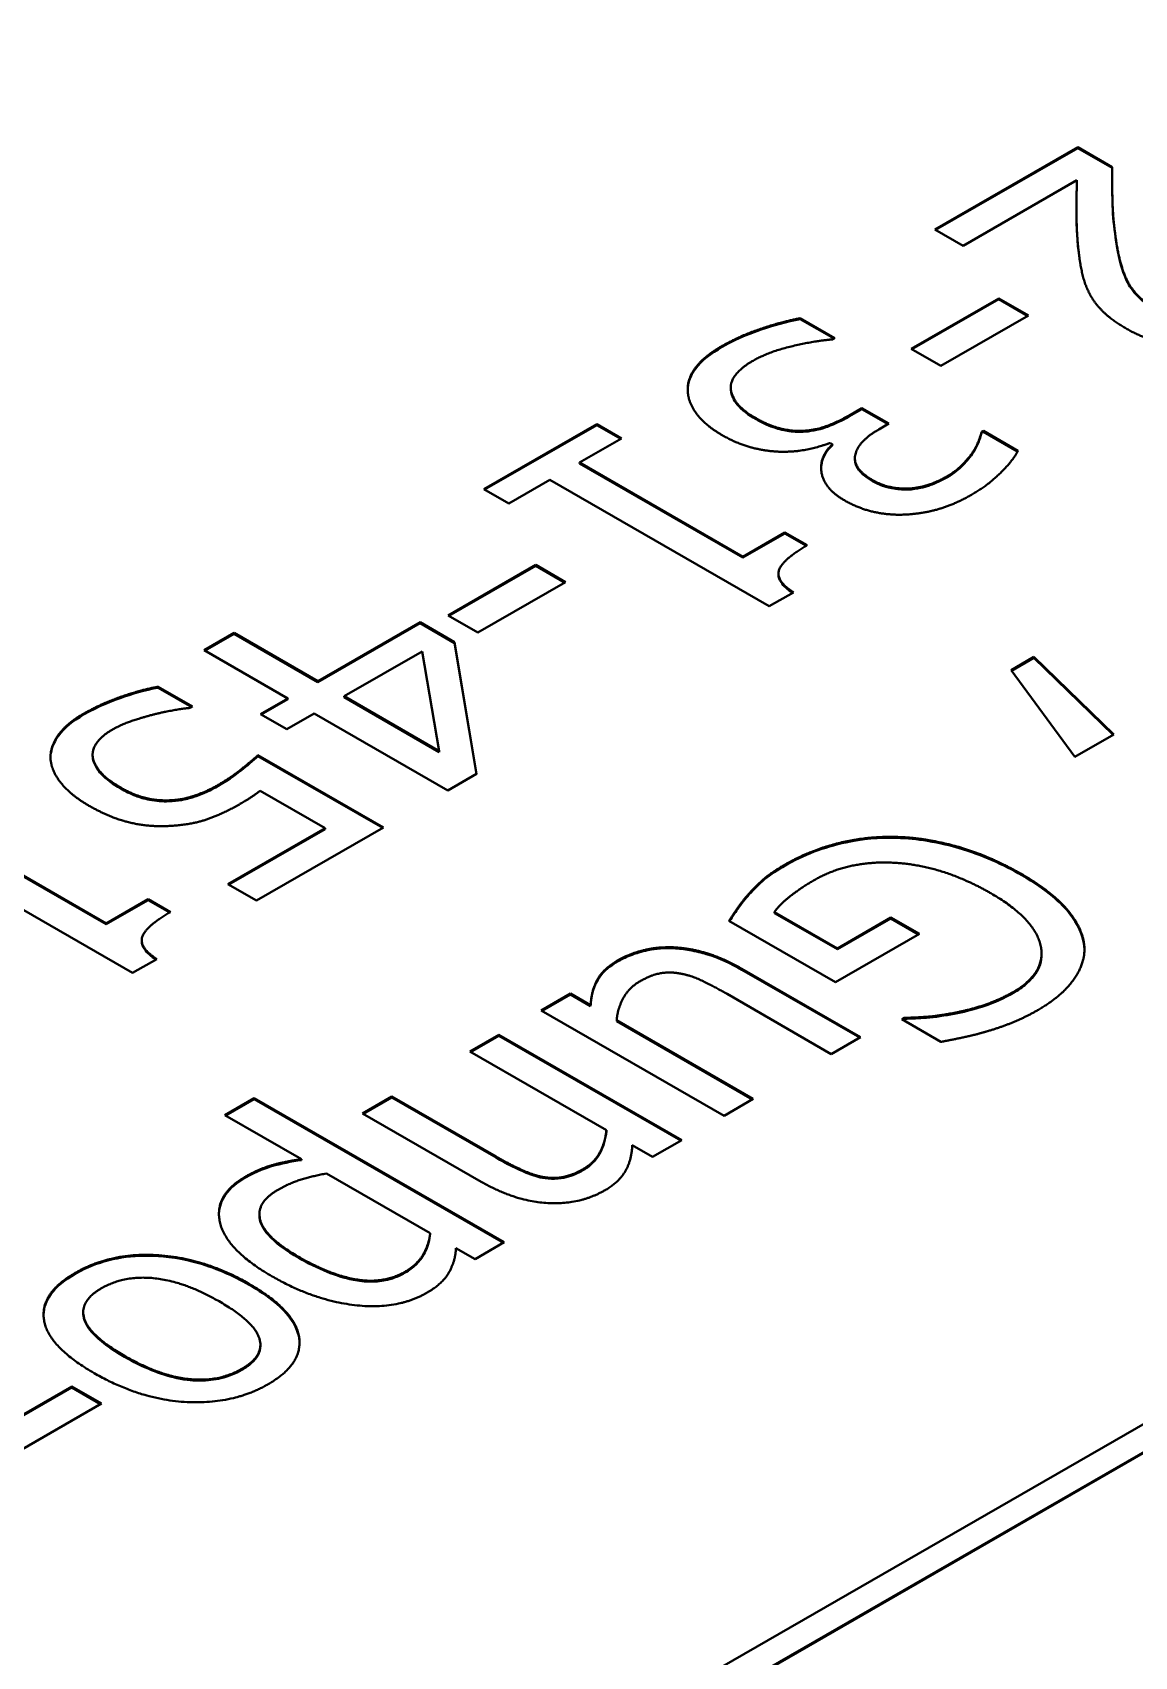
# Model space of a CAD drawing. Header units: millimetres. Extents: x 0 to 1682, y 0 to 1188.
# Drawn here: x 1426.59 to 1430.43, y 1062.04 to 1067.69 of the extents above; entities that cross this region are included whole.
import ezdxf

# ---------------------------------------------------------------- set-up
doc = ezdxf.new("R2010")
doc.units = ezdxf.units.MM
doc.header["$LTSCALE"] = 2
doc.layers.add('가시적인 것(ISO)', color=3, linetype='Continuous', lineweight=40)
doc.layers.add('가시적인 좁은 것(ISO)', color=3, linetype='Continuous', lineweight=35)

msp = doc.modelspace()

# ---------------------------------------------------------------- linework, layer by layer
at = {"layer": '가시적인 것(ISO)'}
for p, q in [((1412.8548, 1052.7074), (1438.8763, 1067.6922)), ((1413.0245, 1052.7074), (1438.8763, 1067.5945)), ((1438.8763, 1067.5912), (1413.0273, 1052.7058)), ((1429.7327, 1067.0063), (1430.2306, 1067.293)), ((1429.7356, 1067.0046), (1430.2306, 1067.2897)), ((1430.2306, 1067.293), (1430.3509, 1067.2237)), ((1430.2306, 1067.2897), (1430.2306, 1067.293)), ((1430.2306, 1067.2897), (1430.3509, 1067.2204)), ((1430.2278, 1067.1781), (1429.8311, 1066.9497)), ((1430.2278, 1067.1749), (1430.2278, 1067.1781)), ((1430.3507, 1067.1801), (1430.3507, 1067.1834)), ((1429.8311, 1066.9497), (1429.7327, 1067.0063)), ((1429.6502, 1066.5905), (1429.9555, 1066.7663)), ((1429.6531, 1066.5889), (1429.9555, 1066.7631)), ((1429.9555, 1066.7663), (1430.0587, 1066.7069)), ((1429.9555, 1066.7631), (1429.9555, 1066.7663)), ((1429.9555, 1066.7631), (1430.0558, 1066.7053)), ((1429.2645, 1066.697), (1429.3848, 1066.6277)), ((1429.2645, 1066.6938), (1429.2645, 1066.697)), ((1429.2645, 1066.6938), (1429.382, 1066.6261)), ((1430.0587, 1066.7069), (1429.7534, 1066.5311)), ((1429.3848, 1066.6277), (1429.3772, 1066.6234)), ((1429.7534, 1066.5311), (1429.6502, 1066.5905)), ((1429.0221, 1066.4528), (1429.0221, 1066.4561)), ((1429.0224, 1066.4467), (1429.0224, 1066.4499)), ((1429.4329, 1066.3577), (1429.479, 1066.3842)), ((1429.4329, 1066.3544), (1429.479, 1066.3809)), ((1429.479, 1066.3842), (1429.5732, 1066.33)), ((1429.479, 1066.3809), (1429.479, 1066.3842)), ((1429.479, 1066.3809), (1429.5704, 1066.3283)), ((1428.1622, 1066.1019), (1428.5555, 1066.3284)), ((1428.165, 1066.1002), (1428.5555, 1066.3251)), ((1428.5555, 1066.3284), (1428.6422, 1066.2785)), ((1428.5555, 1066.3251), (1428.5555, 1066.3284)), ((1428.5555, 1066.3251), (1428.6393, 1066.2768)), ((1429.5732, 1066.33), (1429.5374, 1066.3094)), ((1429.8957, 1066.301), (1429.9019, 1066.3046)), ((1429.8957, 1066.2978), (1429.9019, 1066.3013)), ((1429.8957, 1066.2978), (1429.8957, 1066.301)), ((1429.9019, 1066.3046), (1430.0222, 1066.2353)), ((1429.9019, 1066.3013), (1429.9019, 1066.3046)), ((1429.9019, 1066.3013), (1430.021, 1066.2328)), ((1428.6422, 1066.2785), (1428.4957, 1066.1941)), ((1429.3765, 1066.2579), (1429.3683, 1066.2626)), ((1429.3765, 1066.2546), (1429.3765, 1066.2579)), ((1428.4957, 1066.1941), (1429.0644, 1065.8667)), ((1428.4957, 1066.1909), (1428.4957, 1066.1941)), ((1428.4957, 1066.1909), (1429.0644, 1065.8634)), ((1429.4546, 1066.2063), (1429.4546, 1066.2096)), ((1429.8634, 1066.2245), (1429.8634, 1066.2278)), ((1428.3919, 1066.1343), (1428.2488, 1066.052)), ((1429.1565, 1065.694), (1428.3919, 1066.1343)), ((1428.2488, 1066.052), (1428.1622, 1066.1019)), ((1429.6502, 1066.101), (1429.6502, 1066.1042)), ((1429.0644, 1065.8667), (1429.2108, 1065.951)), ((1429.0644, 1065.8634), (1429.2108, 1065.9477)), ((1429.2108, 1065.951), (1429.2885, 1065.9063)), ((1429.2108, 1065.9477), (1429.2108, 1065.951)), ((1429.2108, 1065.9477), (1429.2857, 1065.9046)), ((1429.0644, 1065.8634), (1429.0644, 1065.8667)), ((1428.0377, 1065.6619), (1428.343, 1065.8378)), ((1428.0406, 1065.6603), (1428.343, 1065.8345)), ((1428.343, 1065.8378), (1428.4462, 1065.7784)), ((1428.343, 1065.8345), (1428.343, 1065.8378)), ((1428.343, 1065.8345), (1428.4433, 1065.7767)), ((1429.1882, 1065.8045), (1429.1882, 1065.8078)), ((1428.4462, 1065.7784), (1428.1409, 1065.6025)), ((1429.2404, 1065.7423), (1429.1565, 1065.694)), ((1427.5839, 1065.4331), (1427.9401, 1065.6382)), ((1427.5839, 1065.4298), (1427.9401, 1065.6349)), ((1427.9401, 1065.6382), (1428.0597, 1065.5693)), ((1427.9401, 1065.6349), (1427.9401, 1065.6382)), ((1427.9401, 1065.6349), (1428.0597, 1065.566)), ((1428.1409, 1065.6025), (1428.0377, 1065.6619)), ((1427.1885, 1065.5412), (1427.2924, 1065.601)), ((1427.1914, 1065.5395), (1427.2924, 1065.5977)), ((1427.2924, 1065.601), (1427.5839, 1065.4331)), ((1427.2924, 1065.5977), (1427.2924, 1065.601)), ((1427.2924, 1065.5977), (1427.5839, 1065.4298)), ((1428.0597, 1065.5693), (1428.1368, 1065.11)), ((1428.0597, 1065.566), (1428.0597, 1065.5693)), ((1428.0597, 1065.566), (1428.1363, 1065.1097)), ((1427.4801, 1065.3733), (1427.1885, 1065.5412)), ((1427.947, 1065.5368), (1427.6754, 1065.3804)), ((1428.0068, 1065.1895), (1427.947, 1065.5368)), ((1429.9987, 1065.4719), (1430.0778, 1065.5175)), ((1430.0004, 1065.4696), (1430.0778, 1065.5142)), ((1430.0778, 1065.5175), (1430.3563, 1065.2478)), ((1430.0778, 1065.5142), (1430.0778, 1065.5175)), ((1430.0778, 1065.5142), (1430.3542, 1065.2466)), ((1430.2208, 1065.1698), (1429.9987, 1065.4719)), ((1427.0276, 1065.4137), (1427.148, 1065.3444)), ((1427.0276, 1065.4104), (1427.0276, 1065.4137)), ((1427.0276, 1065.4104), (1427.1451, 1065.3427)), ((1427.5839, 1065.4298), (1427.5839, 1065.4331)), ((1427.148, 1065.3444), (1427.1404, 1065.34)), ((1427.3845, 1065.3182), (1427.4801, 1065.3733)), ((1427.3873, 1065.3166), (1427.4801, 1065.37)), ((1427.4801, 1065.37), (1427.4801, 1065.3733)), ((1427.6754, 1065.3804), (1428.0068, 1065.1895)), ((1427.6754, 1065.3771), (1427.6754, 1065.3804)), ((1427.6754, 1065.3771), (1428.0068, 1065.1863)), ((1427.476, 1065.2656), (1427.3845, 1065.3182)), ((1427.5715, 1065.3206), (1427.476, 1065.2656)), ((1428.0371, 1065.0525), (1427.5715, 1065.3206)), ((1430.3563, 1065.2478), (1430.2208, 1065.1698)), ((1426.7997, 1065.174), (1426.7997, 1065.1772)), ((1426.8007, 1065.1625), (1426.8007, 1065.1658)), ((1427.3756, 1065.1753), (1427.8129, 1064.9234)), ((1427.3756, 1065.172), (1427.3756, 1065.1753)), ((1427.3756, 1065.172), (1427.81, 1064.9218)), ((1428.0068, 1065.1863), (1428.0068, 1065.1895)), ((1428.1368, 1065.11), (1428.0371, 1065.0525)), ((1427.6094, 1064.9211), (1427.3831, 1065.0513)), ((1427.0654, 1065.0148), (1427.0654, 1065.0181)), ((1426.2781, 1064.9171), (1426.8468, 1064.5896)), ((1426.2781, 1064.9138), (1426.8468, 1064.5864)), ((1427.271, 1064.7263), (1427.6094, 1064.9211)), ((1427.2739, 1064.7246), (1427.6094, 1064.9178)), ((1427.8129, 1064.9234), (1427.3707, 1064.6688)), ((1427.6094, 1064.9178), (1427.6094, 1064.9211)), ((1426.9389, 1064.417), (1426.1743, 1064.8573)), ((1427.3707, 1064.6688), (1427.271, 1064.7263)), ((1426.8468, 1064.5896), (1426.9932, 1064.674)), ((1426.8468, 1064.5864), (1426.9932, 1064.6707)), ((1426.9932, 1064.674), (1427.0709, 1064.6292)), ((1426.9932, 1064.6707), (1426.9932, 1064.674)), ((1426.9932, 1064.6707), (1427.0681, 1064.6276)), ((1429.3867, 1064.3846), (1429.0161, 1064.598)), ((1429.1743, 1064.6289), (1429.3936, 1064.5026)), ((1429.1743, 1064.6256), (1429.1743, 1064.6289)), ((1429.1743, 1064.6256), (1429.3936, 1064.4993)), ((1429.3936, 1064.5026), (1429.58, 1064.6099)), ((1429.3936, 1064.4993), (1429.58, 1064.6066)), ((1429.58, 1064.6099), (1429.679, 1064.5529)), ((1429.58, 1064.6066), (1429.58, 1064.6099)), ((1429.58, 1064.6066), (1429.6761, 1064.5512)), ((1426.8468, 1064.5864), (1426.8468, 1064.5896)), ((1429.679, 1064.5529), (1429.3867, 1064.3846)), ((1426.9706, 1064.5275), (1426.9706, 1064.5307)), ((1429.3936, 1064.4993), (1429.3936, 1064.5026)), ((1430.1045, 1064.4812), (1430.1045, 1064.4844)), ((1427.0228, 1064.4653), (1426.9389, 1064.417)), ((1429.0608, 1064.4313), (1429.4741, 1064.1933)), ((1429.0608, 1064.428), (1429.4712, 1064.1917)), ((1428.3622, 1064.2864), (1428.464, 1064.345)), ((1428.365, 1064.2848), (1428.464, 1064.3417)), ((1428.464, 1064.345), (1428.5341, 1064.3046)), ((1428.464, 1064.3417), (1428.464, 1064.345)), ((1428.464, 1064.3417), (1428.5341, 1064.3013)), ((1429.3723, 1064.1347), (1429.0092, 1064.3438)), ((1428.9989, 1063.9197), (1428.3622, 1064.2864)), ((1428.5341, 1064.3013), (1428.5341, 1064.3046)), ((1429.6178, 1064.2555), (1429.6267, 1064.2606)), ((1429.6206, 1064.2539), (1429.6267, 1064.2574)), ((1429.6267, 1064.2574), (1429.6267, 1064.2606)), ((1428.1133, 1064.143), (1428.215, 1064.2016)), ((1428.215, 1064.2016), (1428.8518, 1063.835)), ((1428.215, 1064.1984), (1428.215, 1064.2016)), ((1428.6249, 1064.2523), (1429.1007, 1063.9783)), ((1428.6249, 1064.2491), (1428.6249, 1064.2523)), ((1428.6249, 1064.2491), (1429.0979, 1063.9767)), ((1429.7539, 1064.1771), (1429.6178, 1064.2555)), ((1428.5891, 1063.869), (1428.1133, 1064.143)), ((1428.1161, 1064.1414), (1428.215, 1064.1984)), ((1428.215, 1064.1984), (1428.8489, 1063.8333)), ((1429.4741, 1064.1933), (1429.3723, 1064.1347)), ((1427.2606, 1063.9221), (1427.3624, 1063.9807)), ((1427.2634, 1063.9205), (1427.3624, 1063.9774)), ((1427.3624, 1063.9807), (1428.2336, 1063.479)), ((1427.3624, 1063.9774), (1427.3624, 1063.9807)), ((1427.3624, 1063.9774), (1428.2308, 1063.4774)), ((1427.7399, 1063.928), (1427.8417, 1063.9866)), ((1427.7427, 1063.9264), (1427.8417, 1063.9834)), ((1427.8417, 1063.9866), (1428.2047, 1063.7776)), ((1427.8417, 1063.9834), (1427.8417, 1063.9866)), ((1427.8417, 1063.9834), (1428.2047, 1063.7743)), ((1429.1007, 1063.9783), (1428.9989, 1063.9197)), ((1427.5274, 1063.7684), (1427.2606, 1063.9221)), ((1428.1531, 1063.69), (1427.7399, 1063.928)), ((1428.5891, 1063.8658), (1428.5891, 1063.869)), ((1428.75, 1063.7764), (1428.6792, 1063.8172)), ((1428.8518, 1063.835), (1428.75, 1063.7764)), ((1427.5274, 1063.7652), (1427.5274, 1063.7684)), ((1427.9757, 1063.5103), (1427.614, 1063.7186)), ((1428.3663, 1063.7034), (1428.3663, 1063.7067)), ((1427.3806, 1063.5737), (1427.3806, 1063.577)), ((1427.9757, 1063.507), (1427.9757, 1063.5103)), ((1428.2336, 1063.479), (1428.1318, 1063.4204)), ((1428.1318, 1063.4204), (1428.0651, 1063.4588)), ((1426.767, 1063.2325), (1426.767, 1063.2358)), ((1427.384, 1063.1188), (1427.384, 1063.122)), ((1426.4217, 1062.8007), (1426.727, 1062.9765)), ((1426.4245, 1062.799), (1426.727, 1062.9732)), ((1426.727, 1062.9765), (1426.8302, 1062.9171)), ((1426.727, 1062.9732), (1426.727, 1062.9765)), ((1426.727, 1062.9732), (1426.8273, 1062.9155)), ((1426.8302, 1062.9171), (1426.5249, 1062.7413))]:
    msp.add_line(p, q, dxfattribs=at)
for points, degree in [([(1430.3509, 1067.2237), (1430.3502, 1067.1623), (1430.353, 1067.0506), (1430.3605, 1066.994)], 2), ([(1430.234, 1066.9283), (1430.2264, 1066.9912), (1430.2264, 1067.1354), (1430.2278, 1067.1781)], 2), ([(1430.3605, 1066.994), (1430.375, 1066.8796), (1430.4355, 1066.7671), (1430.5036, 1066.7279)], 2), ([(1430.2718, 1066.783), (1430.2546, 1066.8158), (1430.2381, 1066.8903), (1430.234, 1066.9283)], 2), ([(1430.3997, 1066.661), (1430.3495, 1066.6899), (1430.2876, 1066.7509), (1430.2718, 1066.783)], 2), ([(1428.9922, 1066.6004), (1429.0527, 1066.6353), (1429.2026, 1066.6859), (1429.2645, 1066.697)], 2), ([(1430.8735, 1066.6653), (1430.7607, 1066.6004), (1430.507, 1066.5992), (1430.3997, 1066.661)], 2), ([(1428.8725, 1066.4412), (1428.8691, 1066.4836), (1428.9289, 1066.564), (1428.9922, 1066.6004)], 2), ([(1429.3772, 1066.6234), (1429.3167, 1066.6186), (1429.1544, 1066.5806), (1429.0967, 1066.5473)], 2), ([(1429.0967, 1066.5473), (1429.0637, 1066.5283), (1429.0197, 1066.4777), (1429.0224, 1066.4499)], 2), ([(1428.9922, 1066.29), (1428.9351, 1066.3228), (1428.8753, 1066.4), (1428.8725, 1066.4412)], 2), ([(1429.0221, 1066.4528), (1429.0221, 1066.4508), (1429.0222, 1066.4487), (1429.0224, 1066.4467)], 3), ([(1429.0224, 1066.4499), (1429.0265, 1066.423), (1429.0644, 1066.3751), (1429.1104, 1066.3486)], 2), ([(1429.1104, 1066.3486), (1429.1565, 1066.322), (1429.2418, 1066.3022), (1429.2817, 1066.3054)], 2), ([(1429.2817, 1066.3054), (1429.3215, 1066.3086), (1429.3965, 1066.3367), (1429.4329, 1066.3577)], 2), ([(1429.5374, 1066.3094), (1429.4646, 1066.2674), (1429.4467, 1066.1731), (1429.5161, 1066.1332)], 2), ([(1429.8634, 1066.2278), (1429.8778, 1066.2496), (1429.8916, 1066.286), (1429.8957, 1066.301)], 2), ([(1429.2053, 1066.2321), (1429.1565, 1066.2318), (1429.0479, 1066.2579), (1428.9922, 1066.29)], 2), ([(1429.3683, 1066.2626), (1429.3373, 1066.2512), (1429.2548, 1066.2321), (1429.2053, 1066.2321)], 2), ([(1429.4178, 1066.0631), (1429.3477, 1066.1035), (1429.3291, 1066.2147), (1429.3765, 1066.2579)], 2), ([(1430.0222, 1066.2353), (1430.0071, 1066.2036), (1429.9184, 1066.1153), (1429.8641, 1066.0841)], 2), ([(1429.7747, 1066.1458), (1429.8042, 1066.1629), (1429.8469, 1066.2048), (1429.8634, 1066.2278)], 2), ([(1429.5161, 1066.1332), (1429.5485, 1066.1145), (1429.6186, 1066.1019), (1429.6502, 1066.1042)], 2), ([(1429.6502, 1066.1042), (1429.6853, 1066.1078), (1429.7465, 1066.1296), (1429.7747, 1066.1458)], 2), ([(1429.8641, 1066.0841), (1429.8091, 1066.0524), (1429.7045, 1066.0191), (1429.6468, 1066.0144)], 2), ([(1429.6468, 1066.0144), (1429.5842, 1066.0092), (1429.4701, 1066.033), (1429.4178, 1066.0631)], 2), ([(1429.2885, 1065.9063), (1429.2053, 1065.8583), (1429.1764, 1065.7847), (1429.2404, 1065.7423)], 2), ([(1426.7684, 1065.3198), (1426.8261, 1065.3531), (1426.965, 1065.4022), (1427.0276, 1065.4137)], 2), ([(1427.1404, 1065.34), (1427.1184, 1065.3384), (1427.0469, 1065.3258), (1427.0077, 1065.3159)], 2), ([(1426.6536, 1065.1579), (1426.6494, 1065.1998), (1426.7058, 1065.2838), (1426.7684, 1065.3198)], 2), ([(1427.0077, 1065.3159), (1426.9644, 1065.3044), (1426.8983, 1065.2814), (1426.8653, 1065.2624)], 2), ([(1426.8653, 1065.2624), (1426.833, 1065.2438), (1426.7959, 1065.1939), (1426.8007, 1065.1658)], 2), ([(1426.7997, 1065.174), (1426.7997, 1065.1702), (1426.8, 1065.1663), (1426.8007, 1065.1625)], 3), ([(1426.8007, 1065.1658), (1426.8062, 1065.1396), (1426.8523, 1065.0886), (1426.8977, 1065.0624)], 2), ([(1427.2373, 1065.0719), (1427.2807, 1065.0969), (1427.3549, 1065.1563), (1427.3756, 1065.1753)], 2), ([(1426.787, 1064.9995), (1426.7258, 1065.0347), (1426.6584, 1065.1163), (1426.6536, 1065.1579)], 2), ([(1426.8977, 1065.0624), (1426.943, 1065.0363), (1427.0242, 1065.0165), (1427.0654, 1065.0181)], 2), ([(1427.0654, 1065.0181), (1427.1101, 1065.0193), (1427.1954, 1065.0478), (1427.2373, 1065.0719)], 2), ([(1427.3831, 1065.0513), (1427.3666, 1065.0387), (1427.3302, 1065.0153), (1427.315, 1065.0066)], 2), ([(1427.0751, 1064.9294), (1427.0029, 1064.9242), (1426.864, 1064.9551), (1426.787, 1064.9995)], 2), ([(1427.315, 1065.0066), (1427.2532, 1064.971), (1427.1459, 1064.9337), (1427.0751, 1064.9294)], 2), ([(1429.2114, 1064.7944), (1429.2967, 1064.8435), (1429.4933, 1064.8934), (1429.5999, 1064.8906)], 2), ([(1429.5999, 1064.8906), (1429.7072, 1064.8875), (1429.9279, 1064.8229), (1430.0359, 1064.7608)], 2), ([(1429.0869, 1064.6942), (1429.1144, 1064.7243), (1429.166, 1064.7683), (1429.2114, 1064.7944)], 2), ([(1429.5972, 1064.8004), (1429.5181, 1064.8055), (1429.3744, 1064.7758), (1429.3132, 1064.7406)], 2), ([(1429.9279, 1064.6946), (1429.8426, 1064.7437), (1429.6769, 1064.7956), (1429.5972, 1064.8004)], 2), ([(1429.3132, 1064.7406), (1429.2678, 1064.7144), (1429.1915, 1064.6546), (1429.1743, 1064.6289)], 2), ([(1430.0359, 1064.7608), (1430.1383, 1064.7018), (1430.2463, 1064.577), (1430.2532, 1064.5145)], 2), ([(1429.0161, 1064.598), (1429.0271, 1064.6154), (1429.0663, 1064.6721), (1429.0869, 1064.6942)], 2), ([(1430.0056, 1064.3505), (1430.1218, 1064.4175), (1430.0812, 1064.6063), (1429.9279, 1064.6946)], 2), ([(1427.0709, 1064.6292), (1426.9877, 1064.5813), (1426.9589, 1064.5077), (1427.0228, 1064.4653)], 2), ([(1428.6297, 1064.461), (1428.6689, 1064.4836), (1428.7665, 1064.5081), (1428.8222, 1064.5062)], 2), ([(1428.8222, 1064.5062), (1428.8772, 1064.5038), (1428.9962, 1064.4685), (1429.0608, 1064.4313)], 2), ([(1430.2532, 1064.5145), (1430.2593, 1064.4539), (1430.1761, 1064.3363), (1430.0902, 1064.2868)], 2), ([(1430.2532, 1064.5112), (1430.2536, 1064.5065), (1430.2539, 1064.5018), (1430.2539, 1064.4972)], 3), ([(1428.5341, 1064.3046), (1428.5375, 1064.3565), (1428.5774, 1064.4309), (1428.6297, 1064.461)], 2), ([(1428.7046, 1064.387), (1428.6675, 1064.3656), (1428.6276, 1064.2911), (1428.6249, 1064.2523)], 2), ([(1428.8476, 1064.4147), (1428.8105, 1064.4218), (1428.7445, 1064.4099), (1428.7046, 1064.387)], 2), ([(1429.0092, 1064.3438), (1428.9584, 1064.3731), (1428.8848, 1064.4076), (1428.8476, 1064.4147)], 2), ([(1429.8, 1064.2781), (1429.8502, 1064.2872), (1429.9568, 1064.3224), (1430.0056, 1064.3505)], 2), ([(1429.6267, 1064.2606), (1429.6652, 1064.2614), (1429.7422, 1064.267), (1429.8, 1064.2781)], 2), ([(1430.0902, 1064.2868), (1430.0496, 1064.2634), (1429.963, 1064.2278), (1429.9176, 1064.2143)], 2), ([(1429.9176, 1064.2143), (1429.8825, 1064.2036), (1429.7856, 1064.1826), (1429.7539, 1064.1771)], 2), ([(1428.5093, 1063.7344), (1428.5472, 1063.7562), (1428.585, 1063.8271), (1428.5891, 1063.869)], 2), ([(1428.6792, 1063.8172), (1428.6771, 1063.7661), (1428.6338, 1063.6889), (1428.5843, 1063.6603)], 2), ([(1427.3321, 1063.7075), (1427.3768, 1063.7332), (1427.4683, 1063.7605), (1427.5274, 1063.7684)], 2), ([(1428.2047, 1063.7776), (1428.2487, 1063.7522), (1428.3326, 1063.7134), (1428.3663, 1063.7067)], 2), ([(1427.425, 1063.3602), (1427.2654, 1063.4521), (1427.2214, 1063.6437), (1427.3321, 1063.7075)], 2), ([(1427.614, 1063.7186), (1427.5542, 1063.7071), (1427.482, 1063.6829), (1427.4456, 1063.6619)], 2), ([(1428.5843, 1063.6603), (1428.4949, 1063.6089), (1428.2707, 1063.6223), (1428.1531, 1063.69)], 2), ([(1428.3663, 1063.7067), (1428.4028, 1063.6999), (1428.4708, 1063.7122), (1428.5093, 1063.7344)], 2), ([(1427.4456, 1063.6619), (1427.3665, 1063.6164), (1427.4009, 1063.4952), (1427.5178, 1063.4279)], 2), ([(1427.8877, 1063.3764), (1427.931, 1063.4014), (1427.9709, 1063.4711), (1427.9757, 1063.5103)], 2), ([(1426.7387, 1063.3721), (1426.8645, 1063.4445), (1427.1898, 1063.4236), (1427.3452, 1063.3341)], 2), ([(1427.5178, 1063.4279), (1427.6271, 1063.3649), (1427.8135, 1063.3337), (1427.8877, 1063.3764)], 2), ([(1428.0651, 1063.4588), (1428.0638, 1063.416), (1428.0191, 1063.3349), (1427.9647, 1063.3036)], 2), ([(1426.8054, 1063.0232), (1426.6445, 1063.1159), (1426.6163, 1063.3016), (1426.7387, 1063.3721)], 2), ([(1427.24, 1063.2735), (1427.1196, 1063.3428), (1426.9099, 1063.3646), (1426.8308, 1063.319)], 2), ([(1427.9647, 1063.3036), (1427.8602, 1063.2434), (1427.5707, 1063.2763), (1427.425, 1063.3602)], 2), ([(1426.8308, 1063.319), (1426.7525, 1063.2739), (1426.7882, 1063.1543), (1426.9106, 1063.0838)], 2), ([(1427.3452, 1063.3341), (1427.5047, 1063.2422), (1427.5329, 1063.0549), (1427.4112, 1062.9848)], 2), ([(1427.3191, 1063.0379), (1427.3981, 1063.0834), (1427.3638, 1063.2022), (1427.24, 1063.2735)], 2), ([(1426.9106, 1063.0838), (1427.0344, 1063.0125), (1427.24, 1062.9923), (1427.3191, 1063.0379)], 2), ([(1427.4112, 1062.9848), (1427.2888, 1062.9143), (1426.9656, 1062.931), (1426.8054, 1063.0232)], 2)]:
    msp.add_open_spline(points, degree=degree, dxfattribs=at)
for points, knots in [([(1430.234, 1066.925), (1430.2265, 1066.9875), (1430.2264, 1067.0409), (1430.2264, 1067.0948), (1430.2267, 1067.1396), (1430.2278, 1067.1749)], [-0.07123113, -0.07123113, -0.07123113, -0.07123113, -0.04596272, -0.04596272, 0, 0, 0, 0]), ([(1430.3507, 1067.1801), (1430.3507, 1067.1453), (1430.3512, 1067.1194), (1430.3525, 1067.0657), (1430.3555, 1067.0282), (1430.3605, 1066.9907)], [-0.06993848, -0.06993848, -0.06993848, -0.06993848, -0.04889198, -0.04889198, 0, 0, 0, 0]), ([(1430.3605, 1066.9907), (1430.3759, 1066.8693), (1430.4014, 1066.8223), (1430.4397, 1066.7697), (1430.4673, 1066.7455), (1430.5036, 1066.7246)], [-0.07427586, -0.07427586, -0.07427586, -0.07427586, -0.03840956, -0.03840956, 0, 0, 0, 0]), ([(1428.9922, 1066.5971), (1429.0494, 1066.6301), (1429.103, 1066.649), (1429.17, 1066.6717), (1429.2174, 1066.6853), (1429.2645, 1066.6938)], [-0.05838601, -0.05838601, -0.05838601, -0.05838601, -0.03694874, -0.03694874, 0, 0, 0, 0]), ([(1428.8722, 1066.4483), (1428.8723, 1066.4589), (1428.8741, 1066.4693), (1428.8824, 1066.4954), (1428.8905, 1066.5091), (1428.9205, 1066.5495), (1428.9535, 1066.5749), (1428.9922, 1066.5971)], [-0.06796027, -0.06796027, -0.06796027, -0.06796027, -0.05716317, -0.05716317, -0.04099243, -0.04099243, 0, 0, 0, 0]), ([(1429.0224, 1066.4467), (1429.0251, 1066.4292), (1429.0329, 1066.4117), (1429.0595, 1066.378), (1429.0835, 1066.3608), (1429.1104, 1066.3453)], [-0.05419994, -0.05419994, -0.05419994, -0.05419994, -0.02860353, -0.02860353, 0, 0, 0, 0]), ([(1429.2817, 1066.3021), (1429.2951, 1066.3032), (1429.3082, 1066.3052), (1429.3395, 1066.3121), (1429.3532, 1066.3172), (1429.3857, 1066.3294), (1429.4104, 1066.3414), (1429.4329, 1066.3544)], [-0.03274112, -0.03274112, -0.03274112, -0.03274112, -0.02914895, -0.02914895, -0.02391107, -0.02391107, 0, 0, 0, 0]), ([(1429.1104, 1066.3453), (1429.1282, 1066.3351), (1429.1481, 1066.3252), (1429.192, 1066.3096), (1429.2104, 1066.3061), (1429.2441, 1066.3014), (1429.2628, 1066.3006), (1429.2817, 1066.3021)], [-0.03715444, -0.03715444, -0.03715444, -0.03715444, -0.02600354, -0.02600354, -0.01425393, -0.01425393, 0, 0, 0, 0]), ([(1429.8634, 1066.2245), (1429.8776, 1066.246), (1429.8828, 1066.2596), (1429.8888, 1066.2754), (1429.8927, 1066.2868), (1429.8957, 1066.2978)], [-0.02108501, -0.02108501, -0.02108501, -0.02108501, -0.01452286, -0.01452286, 0, 0, 0, 0]), ([(1429.3368, 1066.1753), (1429.337, 1066.1835), (1429.3382, 1066.1919), (1429.3462, 1066.2198), (1429.3582, 1066.2379), (1429.3765, 1066.2546)], [-0.03685923, -0.03685923, -0.03685923, -0.03685923, -0.02574419, -0.02574419, 0, 0, 0, 0]), ([(1429.4546, 1066.2063), (1429.4546, 1066.2061), (1429.4546, 1066.2058), (1429.4548, 1066.193), (1429.4593, 1066.1809), (1429.479, 1066.1545), (1429.4962, 1066.1414), (1429.5161, 1066.1299)], [-0.03782115, -0.03782115, -0.03782115, -0.03782115, -0.03745865, -0.03745865, -0.02113177, -0.02113177, 0, 0, 0, 0]), ([(1429.7747, 1066.1426), (1429.8031, 1066.1589), (1429.819, 1066.1741), (1429.8399, 1066.1947), (1429.8525, 1066.2094), (1429.8634, 1066.2245)], [-0.03103479, -0.03103479, -0.03103479, -0.03103479, -0.02134227, -0.02134227, 0, 0, 0, 0]), ([(1429.5161, 1066.1299), (1429.528, 1066.123), (1429.5412, 1066.1168), (1429.5634, 1066.1095), (1429.5769, 1066.1055), (1429.6146, 1066.1004), (1429.6324, 1066.0996), (1429.6502, 1066.101)], [-0.0586607, -0.0586607, -0.0586607, -0.0586607, -0.0290764, -0.0290764, -0.01347233, -0.01347233, 0, 0, 0, 0]), ([(1429.6502, 1066.101), (1429.6833, 1066.1043), (1429.7058, 1066.1118), (1429.7373, 1066.1231), (1429.7569, 1066.1323), (1429.7747, 1066.1426)], [-0.02782653, -0.02782653, -0.02782653, -0.02782653, -0.01889632, -0.01889632, 0, 0, 0, 0]), ([(1429.1882, 1065.8045), (1429.1882, 1065.7953), (1429.1917, 1065.7864), (1429.2065, 1065.7644), (1429.2215, 1065.7519), (1429.2378, 1065.7408)], [-0.03170663, -0.03170663, -0.03170663, -0.03170663, -0.01978743, -0.01978743, -0.00100409, -0.00100409, -0.00100409, -0.00100409]), ([(1426.7684, 1065.3165), (1426.8215, 1065.3472), (1426.8702, 1065.3654), (1426.9368, 1065.3889), (1426.9815, 1065.4019), (1427.0276, 1065.4104)], [-0.05861252, -0.05861252, -0.05861252, -0.05861252, -0.03626951, -0.03626951, 0, 0, 0, 0]), ([(1426.653, 1065.1669), (1426.6532, 1065.1776), (1426.6549, 1065.1881), (1426.6639, 1065.2177), (1426.6735, 1065.233), (1426.7005, 1065.2706), (1426.7312, 1065.2951), (1426.7684, 1065.3165)], [-0.06056554, -0.06056554, -0.06056554, -0.06056554, -0.05307498, -0.05307498, -0.03947407, -0.03947407, 0, 0, 0, 0]), ([(1426.8007, 1065.1625), (1426.8055, 1065.1399), (1426.8194, 1065.1217), (1426.8464, 1065.0918), (1426.8713, 1065.0743), (1426.8977, 1065.0592)], [-0.04388084, -0.04388084, -0.04388084, -0.04388084, -0.02795964, -0.02795964, 0, 0, 0, 0]), ([(1427.2373, 1065.0687), (1427.2801, 1065.0933), (1427.3078, 1065.1153), (1427.3362, 1065.138), (1427.3587, 1065.1565), (1427.3756, 1065.172)], [-0.03682437, -0.03682437, -0.03682437, -0.03682437, -0.0238375, -0.0238375, 0, 0, 0, 0]), ([(1426.8977, 1065.0592), (1426.9136, 1065.05), (1426.9312, 1065.0411), (1426.9635, 1065.0286), (1426.9793, 1065.0235), (1427.0206, 1065.0157), (1427.0427, 1065.0139), (1427.0654, 1065.0148)], [-0.05405512, -0.05405512, -0.05405512, -0.05405512, -0.03261297, -0.03261297, -0.01706878, -0.01706878, 0, 0, 0, 0]), ([(1427.0654, 1065.0148), (1427.0805, 1065.0152), (1427.0952, 1065.0167), (1427.1303, 1065.0229), (1427.1458, 1065.0279), (1427.1838, 1065.0406), (1427.212, 1065.0541), (1427.2373, 1065.0687)], [-0.0370555, -0.0370555, -0.0370555, -0.0370555, -0.03287275, -0.03287275, -0.02685488, -0.02685488, 0, 0, 0, 0]), ([(1429.2114, 1064.7912), (1429.2426, 1064.8091), (1429.2764, 1064.8254), (1429.3474, 1064.8525), (1429.3847, 1064.8636), (1429.4803, 1064.8838), (1429.5392, 1064.889), (1429.5999, 1064.8874)], [-0.1094442, -0.1094442, -0.1094442, -0.1094442, -0.0764086, -0.0764086, -0.0455615, -0.0455615, 0, 0, 0, 0]), ([(1429.5999, 1064.8874), (1429.6366, 1064.8863), (1429.6726, 1064.8827), (1429.7521, 1064.8697), (1429.7897, 1064.8601), (1429.8986, 1064.8282), (1429.9716, 1064.7945), (1430.0359, 1064.7575)], [-0.1102144, -0.1102144, -0.1102144, -0.1102144, -0.0915163, -0.0915163, -0.0681294, -0.0681294, 0, 0, 0, 0]), ([(1429.0869, 1064.691), (1429.1032, 1064.7088), (1429.1206, 1064.7263), (1429.1601, 1064.76), (1429.1864, 1064.7767), (1429.2114, 1064.7912)], [-0.05271934, -0.05271934, -0.05271934, -0.05271934, -0.02656558, -0.02656558, 0, 0, 0, 0]), ([(1430.0359, 1064.7575), (1430.1275, 1064.7047), (1430.175, 1064.6586), (1430.2308, 1064.588), (1430.2488, 1064.5505), (1430.2532, 1064.5112)], [-0.1010123, -0.1010123, -0.1010123, -0.1010123, -0.0512306, -0.0512306, 0, 0, 0, 0]), ([(1429.0176, 1064.5971), (1429.0289, 1064.6148), (1429.0431, 1064.6353), (1429.0585, 1064.6575), (1429.0719, 1064.6748), (1429.0869, 1064.691)], [-0.03112874, -0.03112874, -0.03112874, -0.03112874, -0.0238809, -0.0238809, 0, 0, 0, 0]), ([(1426.9706, 1064.5275), (1426.9706, 1064.5183), (1426.9741, 1064.5094), (1426.989, 1064.4874), (1427.0039, 1064.4748), (1427.0202, 1064.4638)], [-0.03170663, -0.03170663, -0.03170663, -0.03170663, -0.01978743, -0.01978743, -0.00100409, -0.00100409, -0.00100409, -0.00100409]), ([(1428.6297, 1064.4577), (1428.6445, 1064.4663), (1428.6608, 1064.4739), (1428.6916, 1064.4854), (1428.7109, 1064.4916), (1428.7623, 1064.5019), (1428.7919, 1064.504), (1428.8222, 1064.5029)], [-0.06519005, -0.06519005, -0.06519005, -0.06519005, -0.04083245, -0.04083245, -0.02274527, -0.02274527, 0, 0, 0, 0]), ([(1428.8222, 1064.5029), (1428.8413, 1064.5021), (1428.86, 1064.4999), (1428.9017, 1064.4926), (1428.9223, 1064.4871), (1428.9822, 1064.4694), (1429.0247, 1064.4488), (1429.0608, 1064.428)], [-0.05987922, -0.05987922, -0.05987922, -0.05987922, -0.05040547, -0.05040547, -0.03831234, -0.03831234, 0, 0, 0, 0]), ([(1428.5341, 1064.3013), (1428.5366, 1064.34), (1428.5458, 1064.3759), (1428.5805, 1064.4242), (1428.6024, 1064.4421), (1428.6297, 1064.4577)], [-0.06807418, -0.06807418, -0.06807418, -0.06807418, -0.02887334, -0.02887334, 0, 0, 0, 0]), ([(1430.0056, 1064.3473), (1430.0226, 1064.357), (1430.038, 1064.3676), (1430.0641, 1064.3901), (1430.0748, 1064.4016), (1430.0978, 1064.4355), (1430.1045, 1064.458), (1430.1045, 1064.4812)], [-0.2319582, -0.2319582, -0.2319582, -0.2319582, -0.2003238, -0.2003238, -0.1702621, -0.1702621, -0.1171754, -0.1171754, -0.1171754, -0.1171754]), ([(1429.8, 1064.2748), (1429.8494, 1064.2838), (1429.8884, 1064.2965), (1429.9411, 1064.3139), (1429.975, 1064.3296), (1430.0056, 1064.3473)], [-0.04550665, -0.04550665, -0.04550665, -0.04550665, -0.03248246, -0.03248246, 0, 0, 0, 0]), ([(1429.6267, 1064.2574), (1429.6525, 1064.2579), (1429.6782, 1064.2591), (1429.7332, 1064.2631), (1429.7675, 1064.2686), (1429.8, 1064.2748)], [-0.04799963, -0.04799963, -0.04799963, -0.04799963, -0.02569689, -0.02569689, 0, 0, 0, 0]), ([(1428.5093, 1063.7311), (1428.5224, 1063.7386), (1428.5333, 1063.7471), (1428.5558, 1063.7698), (1428.5629, 1063.7824), (1428.5794, 1063.8134), (1428.5865, 1063.8396), (1428.5891, 1063.8658)], [-0.04783413, -0.04783413, -0.04783413, -0.04783413, -0.04228344, -0.04228344, -0.03417336, -0.03417336, 0, 0, 0, 0]), ([(1427.3321, 1063.7042), (1427.3734, 1063.728), (1427.406, 1063.7387), (1427.4555, 1063.7534), (1427.4913, 1063.7603), (1427.5274, 1063.7652)], [-0.04174994, -0.04174994, -0.04174994, -0.04174994, -0.02781373, -0.02781373, 0, 0, 0, 0]), ([(1428.2047, 1063.7743), (1428.2414, 1063.7531), (1428.2799, 1063.7335), (1428.3268, 1063.7142), (1428.3464, 1063.7074), (1428.3663, 1063.7034)], [-0.04331503, -0.04331503, -0.04331503, -0.04331503, -0.0157872, -0.0157872, 0, 0, 0, 0]), ([(1427.2398, 1063.5771), (1427.2398, 1063.5781), (1427.2398, 1063.579), (1427.2407, 1063.6025), (1427.2478, 1063.6244), (1427.2788, 1063.6676), (1427.3025, 1063.6871), (1427.3321, 1063.7042)], [-0.06203543, -0.06203543, -0.06203543, -0.06203543, -0.06087064, -0.06087064, -0.03143348, -0.03143348, 0, 0, 0, 0]), ([(1428.3663, 1063.7034), (1428.38, 1063.7009), (1428.3941, 1063.6996), (1428.4249, 1063.7003), (1428.4381, 1063.7027), (1428.4704, 1063.711), (1428.4908, 1063.7205), (1428.5093, 1063.7311)], [-0.03855405, -0.03855405, -0.03855405, -0.03855405, -0.0297502, -0.0297502, -0.01964082, -0.01964082, 0, 0, 0, 0]), ([(1427.3806, 1063.5737), (1427.3806, 1063.5709), (1427.3808, 1063.568), (1427.3838, 1063.5425), (1427.3963, 1063.523), (1427.4355, 1063.4769), (1427.4761, 1063.4486), (1427.5178, 1063.4246)], [-0.06951505, -0.06951505, -0.06951505, -0.06951505, -0.06668763, -0.06668763, -0.04422001, -0.04422001, 0, 0, 0, 0]), ([(1427.8877, 1063.3732), (1427.9021, 1063.3814), (1427.9146, 1063.3906), (1427.936, 1063.4108), (1427.9445, 1063.4216), (1427.9564, 1063.4424), (1427.971, 1063.4681), (1427.9757, 1063.507)], [-0.1715276, -0.1715276, -0.1715276, -0.1715276, -0.1117562, -0.1117562, -0.0508267, -0.0508267, 0, 0, 0, 0]), ([(1426.7387, 1063.3688), (1426.7582, 1063.38), (1426.7793, 1063.3903), (1426.8235, 1063.4075), (1426.8461, 1063.4144), (1426.9106, 1063.4288), (1426.9526, 1063.4327), (1427.0364, 1063.4314), (1427.0897, 1063.4268), (1427.2242, 1063.3923), (1427.289, 1063.3632), (1427.3452, 1063.3308)], [-0.2314011, -0.2314011, -0.2314011, -0.2314011, -0.1968434, -0.1968434, -0.1646481, -0.1646481, -0.1102897, -0.1102897, -0.0596216, -0.0596216, 0, 0, 0, 0]), ([(1427.5178, 1063.4246), (1427.548, 1063.4072), (1427.5814, 1063.3902), (1427.6447, 1063.3648), (1427.6757, 1063.3547), (1427.7275, 1063.3444), (1427.7478, 1063.3418), (1427.7896, 1063.3419), (1427.8087, 1063.3442), (1427.8499, 1063.3543), (1427.8701, 1063.363), (1427.8877, 1063.3732)], [-0.1123021, -0.1123021, -0.1123021, -0.1123021, -0.0777525, -0.0777525, -0.0500389, -0.0500389, -0.0335925, -0.0335925, -0.0187046, -0.0187046, 0, 0, 0, 0]), ([(1426.629, 1063.226), (1426.629, 1063.2261), (1426.629, 1063.2261), (1426.6293, 1063.2511), (1426.6375, 1063.2751), (1426.6736, 1063.3249), (1426.7031, 1063.3483), (1426.7387, 1063.3688)], [-0.07029154, -0.07029154, -0.07029154, -0.07029154, -0.07026923, -0.07026923, -0.03775459, -0.03775459, 0, 0, 0, 0]), ([(1427.3452, 1063.3308), (1427.3779, 1063.312), (1427.4087, 1063.2915), (1427.4581, 1063.2504), (1427.4781, 1063.2299), (1427.5154, 1063.1749), (1427.5201, 1063.1475), (1427.5203, 1063.1277)], [-0.13063328, -0.13063328, -0.13063328, -0.13063328, -0.1123019, -0.1123019, -0.09621194, -0.09621194, -0.07167785, -0.07167785, -0.07167785, -0.07167785]), ([(1426.767, 1063.2325), (1426.767, 1063.2294), (1426.7672, 1063.2263), (1426.7705, 1063.2017), (1426.7827, 1063.1826), (1426.8226, 1063.1365), (1426.8642, 1063.1073), (1426.9106, 1063.0805)], [-0.07846513, -0.07846513, -0.07846513, -0.07846513, -0.07477469, -0.07477469, -0.04926273, -0.04926273, 0, 0, 0, 0]), ([(1426.9106, 1063.0805), (1426.9397, 1063.0638), (1426.9716, 1063.0475), (1427.0322, 1063.0227), (1427.0619, 1063.0128), (1427.1277, 1062.9987), (1427.1547, 1062.9973), (1427.1996, 1062.9974), (1427.2236, 1063.0002), (1427.2741, 1063.0124), (1427.298, 1063.0225), (1427.3191, 1063.0346)], [-0.085957, -0.085957, -0.085957, -0.085957, -0.06934265, -0.06934265, -0.05592497, -0.05592497, -0.04101288, -0.04101288, -0.02228505, -0.02228505, 0, 0, 0, 0]), ([(1427.3191, 1063.0346), (1427.3319, 1063.042), (1427.3435, 1063.05), (1427.3623, 1063.067), (1427.3696, 1063.0756), (1427.3811, 1063.0959), (1427.384, 1063.1072), (1427.384, 1063.1188)], [-0.13544963, -0.13544963, -0.13544963, -0.13544963, -0.11875979, -0.11875979, -0.10326441, -0.10326441, -0.0846095, -0.0846095, -0.0846095, -0.0846095])]:
    msp.add_open_spline(points, degree=3, knots=knots, dxfattribs=at)
at = {"layer": '가시적인 좁은 것(ISO)'}
for p, q in [((1430.3605, 1066.9907), (1430.3605, 1066.994)), ((1428.9922, 1066.5971), (1428.9922, 1066.6004)), ((1429.1104, 1066.3453), (1429.1104, 1066.3486)), ((1429.4329, 1066.3544), (1429.4329, 1066.3577)), ((1429.2817, 1066.3021), (1429.2817, 1066.3054)), ((1429.5161, 1066.1299), (1429.5161, 1066.1332)), ((1429.7747, 1066.1426), (1429.7747, 1066.1458)), ((1426.7684, 1065.3165), (1426.7684, 1065.3198)), ((1426.8977, 1065.0592), (1426.8977, 1065.0624)), ((1427.2373, 1065.0687), (1427.2373, 1065.0719)), ((1429.5999, 1064.8874), (1429.5999, 1064.8906)), ((1429.2114, 1064.7912), (1429.2114, 1064.7944)), ((1430.0359, 1064.7575), (1430.0359, 1064.7608)), ((1429.0869, 1064.691), (1429.0869, 1064.6942)), ((1428.8222, 1064.5029), (1428.8222, 1064.5062)), ((1430.2532, 1064.5112), (1430.2532, 1064.5145)), ((1428.6297, 1064.4577), (1428.6297, 1064.461)), ((1429.0608, 1064.428), (1429.0608, 1064.4313)), ((1430.0056, 1064.3473), (1430.0056, 1064.3505)), ((1429.8, 1064.2748), (1429.8, 1064.2781)), ((1428.2047, 1063.7743), (1428.2047, 1063.7776)), ((1427.3321, 1063.7042), (1427.3321, 1063.7075)), ((1428.5093, 1063.7311), (1428.5093, 1063.7344)), ((1427.5178, 1063.4246), (1427.5178, 1063.4279)), ((1426.7387, 1063.3688), (1426.7387, 1063.3721)), ((1427.8877, 1063.3732), (1427.8877, 1063.3764)), ((1427.3452, 1063.3308), (1427.3452, 1063.3341)), ((1426.9106, 1063.0805), (1426.9106, 1063.0838)), ((1427.3191, 1063.0346), (1427.3191, 1063.0379))]:
    msp.add_line(p, q, dxfattribs=at)

doc.saveas('drawing.dxf')
